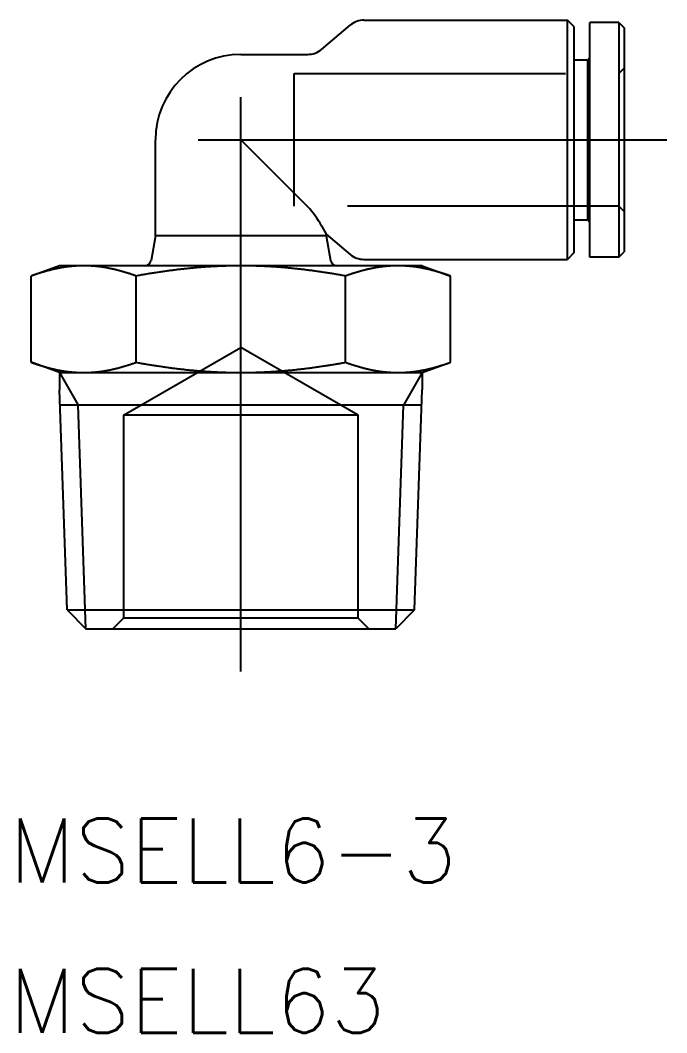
# Model space of a CAD drawing. Extents: x -10.3 to 54.6, y -18.9 to 30.5.
# Drawn here: x -10.33 to 19.95, y -18.92 to 28.5 of the extents above; entities that cross this region are included whole.
import ezdxf

# ---------------------------------------------------------------- set-up
doc = ezdxf.new("R2010")
doc.units = 0
doc.linetypes.add('CENTER', pattern=[50.8, 31.75, -6.35, 6.35, -6.35])
doc.linetypes.add('DASHED', pattern=[19.05, 12.7, -6.35])
doc.layers.get('0').update_dxf_attribs({"linetype": 'CONTINUOUS'})
doc.layers.add('CENTER', color=1, linetype='CENTER')
doc.styles.get("Standard").update_dxf_attribs({"font": 'txt.shx', "height": 3, "bigfont": 'bigfont.shx'})

msp = doc.modelspace()

# ---------------------------------------------------------------- linework, layer by layer
at = {"color": 7, "linetype": 'CONTINUOUS'}
for p, q in [((5.764968, 28.5), (15.3, 28.5)), ((15.3, 17.3), (15.3, 28.5)), ((15.6, 28.2), (15.3, 28.5)), ((3.779168, 27.135089), (5.120832, 28.264911)), ((15.6, 28.2), (15.6, 17.6)), ((16.35, 17.4), (16.35, 28.4)), ((17.7, 28.4), (16.35, 28.4)), ((17.7, 28.400003), (17.7, 17.399961)), ((17.7, 28.4), (17.95, 28.15)), ((17.95, 28.150002), (17.95, 17.649964)), ((0, 26.9), (3.135032, 26.9)), ((15.6, 26.65), (16.25, 26.65)), ((16.25, 26.65), (16.35, 26.75)), ((16.25, 19.15), (16.25, 26.65)), ((-4, 18.4), (-4, 22.9)), ((3.135032, 19.764968), (0, 22.9)), ((15.6, 19.15), (16.25, 19.15)), ((16.25, 19.15), (16.35, 19.05)), ((3.778766, 18.872606), (3.999582, 18.478713)), ((-4, 18.4), (-4.205846, 17.247263)), ((4, 18.4), (-4, 18.4)), ((4, 18.478947), (5.120832, 17.535089)), ((4, 18.4), (4, 18.478947)), ((4, 18.4), (4.205846, 17.247263)), ((15.6, 17.6), (15.3, 17.3)), ((17.7, 17.4), (17.95, 17.65)), ((5.764968, 17.3), (15.3, 17.3)), ((17.7, 17.4), (16.35, 17.4)), ((-8.5, 17), (-9.814955, 16.521396)), ((8.5, 17), (-8.5, 17)), ((8.5, 17), (9.814955, 16.521396)), ((-9.814955, 12.478604), (-9.814955, 16.521396)), ((-4.907477, 12.478604), (-4.907477, 16.521396)), ((4.907477, 12.478604), (4.907477, 16.521396)), ((9.814955, 12.478604), (9.814955, 16.521396)), ((-8.5, 12), (-9.814955, 12.478604)), ((8.5, 12), (9.814955, 12.478604)), ((-8.5, 12), (8.5, 12)), ((-8.5, 12), (-8.5, 11.189527)), ((8.5, 12), (8.5, 11.189527)), ((8.5, 12), (8.5, 11.189527)), ((-8.140227, 0.886974), (-8.5, 11.189527)), ((8.140227, 0.886974), (8.5, 11.189527)), ((8.475016, 10.474092), (-8.475016, 10.474092)), ((-8.140227, 0.886974), (8.140227, 0.886974)), ((-8.140227, 0.886974), (-7.253253, 0)), ((8.140227, 0.886974), (7.253253, 0)), ((-7.253253, 0), (7.253253, 0))]:
    msp.add_line(p, q, dxfattribs=at)
at = {"color": 3, "linetype": 'DASHED'}
for p, q in [((17.95, 26.25), (17.7, 26)), ((2.5, 26), (17.7, 26)), ((2.5, 19.8), (2.5, 26)), ((17.7, 19.8), (2.5, 19.8)), ((17.95, 19.55), (17.7, 19.8)), ((-5.5, 10), (0, 13.175426)), ((5.5, 10), (0, 13.175426)), ((5.5, 10), (-5.5, 10)), ((-5.5, 10), (-5.5, 0.5)), ((5.5, 0.5), (5.5, 10)), ((-5.5, 0.5), (-6, 0)), ((5.5, 0.5), (-5.5, 0.5)), ((6, 0), (5.5, 0.5))]:
    msp.add_line(p, q, dxfattribs=at)
at = {"color": 3, "linetype": 'CONTINUOUS'}
for p, q in [((-8.5, 12), (-7.619016, 10.474092)), ((8.5, 12), (7.619016, 10.474092)), ((-7.253253, 0), (-7.619016, 10.474092)), ((7.253253, 0), (7.619016, 10.474092))]:
    msp.add_line(p, q, dxfattribs=at)
at = {"color": 7}
for points in [[(-7.36122, 17, 0), (-7.38711, 16.9999, 0), (-7.41297, 16.9998, 0), (-7.43878, 16.9995, 0), (-7.46455, 16.9991, 0), (-7.49029, 16.9986, 0), (-7.51599, 16.9979, 0), (-7.54165, 16.9972, 0), (-7.56728, 16.9964, 0), (-7.59288, 16.9954, 0), (-7.61845, 16.9943, 0), (-7.64399, 16.9932, 0), (-7.6695, 16.9919, 0), (-7.69498, 16.9905, 0), (-7.72044, 16.989, 0), (-7.74587, 16.9874, 0), (-7.77128, 16.9856, 0), (-7.79667, 16.9838, 0), (-7.82204, 16.9819, 0), (-7.8474, 16.9798, 0), (-7.87273, 16.9777, 0), (-7.89805, 16.9754, 0), (-7.92336, 16.9731, 0), (-7.94865, 16.9706, 0), (-7.97393, 16.968, 0), (-7.99921, 16.9653, 0), (-8.02447, 16.9626, 0), (-8.04972, 16.9597, 0), (-8.07497, 16.9567, 0), (-8.10021, 16.9536, 0), (-8.12545, 16.9504, 0), (-8.15068, 16.9471, 0), (-8.17592, 16.9437, 0), (-8.20115, 16.9402, 0), (-8.22639, 16.9365, 0), (-8.25162, 16.9328, 0), (-8.27686, 16.929, 0), (-8.30211, 16.9251, 0), (-8.32736, 16.9211, 0), (-8.35262, 16.9169, 0), (-8.37788, 16.9127, 0), (-8.40316, 16.9084, 0), (-8.42845, 16.9039, 0), (-8.45374, 16.8994, 0), (-8.47905, 16.8948, 0), (-8.50438, 16.89, 0), (-8.52972, 16.8852, 0), (-8.55508, 16.8803, 0), (-8.58045, 16.8752, 0), (-8.60585, 16.8701, 0), (-8.63126, 16.8648, 0), (-8.6567, 16.8595, 0), (-8.68216, 16.854, 0), (-8.70764, 16.8485, 0), (-8.73315, 16.8428, 0), (-8.75868, 16.837, 0), (-8.78424, 16.8312, 0), (-8.80983, 16.8252, 0), (-8.83545, 16.8192, 0), (-8.8611, 16.813, 0), (-8.88678, 16.8067, 0), (-8.9125, 16.8004, 0), (-8.93825, 16.7939, 0), (-8.96403, 16.7873, 0), (-8.98985, 16.7806, 0), (-9.01571, 16.7738, 0), (-9.04161, 16.767, 0), (-9.06755, 16.76, 0), (-9.09353, 16.7529, 0), (-9.11955, 16.7457, 0), (-9.14562, 16.7384, 0), (-9.17173, 16.731, 0), (-9.19788, 16.7235, 0), (-9.22409, 16.7159, 0), (-9.25034, 16.7081, 0), (-9.27664, 16.7003, 0), (-9.30299, 16.6924, 0), (-9.3294, 16.6844, 0), (-9.35586, 16.6762, 0), (-9.38237, 16.668, 0), (-9.40893, 16.6596, 0), (-9.43556, 16.6512, 0), (-9.46224, 16.6426, 0), (-9.48898, 16.6339, 0), (-9.51579, 16.6252, 0), (-9.54265, 16.6163, 0), (-9.56958, 16.6073, 0), (-9.59657, 16.5982, 0), (-9.62362, 16.589, 0), (-9.65075, 16.5796, 0), (-9.67794, 16.5702, 0), (-9.7052, 16.5607, 0), (-9.73253, 16.551, 0), (-9.75993, 16.5413, 0), (-9.78741, 16.5314, 0), (-9.81495, 16.5214, 0)], [(-4.90748, 16.5214, 0), (-4.93503, 16.5314, 0), (-4.9625, 16.5413, 0), (-4.9899, 16.551, 0), (-5.01723, 16.5607, 0), (-5.04449, 16.5702, 0), (-5.07168, 16.5796, 0), (-5.09881, 16.589, 0), (-5.12586, 16.5982, 0), (-5.15286, 16.6073, 0), (-5.17978, 16.6163, 0), (-5.20665, 16.6252, 0), (-5.23345, 16.6339, 0), (-5.26019, 16.6426, 0), (-5.28687, 16.6512, 0), (-5.3135, 16.6596, 0), (-5.34006, 16.668, 0), (-5.36658, 16.6762, 0), (-5.39303, 16.6844, 0), (-5.41944, 16.6924, 0), (-5.44579, 16.7003, 0), (-5.47209, 16.7081, 0), (-5.49835, 16.7159, 0), (-5.52455, 16.7235, 0), (-5.55071, 16.731, 0), (-5.57682, 16.7384, 0), (-5.60288, 16.7457, 0), (-5.6289, 16.7529, 0), (-5.65488, 16.76, 0), (-5.68082, 16.767, 0), (-5.70672, 16.7738, 0), (-5.73258, 16.7806, 0), (-5.7584, 16.7873, 0), (-5.78418, 16.7939, 0), (-5.80993, 16.8004, 0), (-5.83565, 16.8067, 0), (-5.86133, 16.813, 0), (-5.88698, 16.8192, 0), (-5.9126, 16.8252, 0), (-5.93819, 16.8312, 0), (-5.96375, 16.837, 0), (-5.98928, 16.8428, 0), (-6.01479, 16.8485, 0), (-6.04027, 16.854, 0), (-6.06573, 16.8595, 0), (-6.09117, 16.8648, 0), (-6.11658, 16.8701, 0), (-6.14198, 16.8752, 0), (-6.16735, 16.8803, 0), (-6.19271, 16.8852, 0), (-6.21805, 16.89, 0), (-6.24338, 16.8948, 0), (-6.26869, 16.8994, 0), (-6.29399, 16.9039, 0), (-6.31927, 16.9084, 0), (-6.34455, 16.9127, 0), (-6.36981, 16.9169, 0), (-6.39507, 16.9211, 0), (-6.42032, 16.9251, 0), (-6.44557, 16.929, 0), (-6.47081, 16.9328, 0), (-6.49605, 16.9365, 0), (-6.52128, 16.9402, 0), (-6.54651, 16.9437, 0), (-6.57175, 16.9471, 0), (-6.59698, 16.9504, 0), (-6.62222, 16.9536, 0), (-6.64746, 16.9567, 0), (-6.67271, 16.9597, 0), (-6.69796, 16.9626, 0), (-6.72323, 16.9653, 0), (-6.7485, 16.968, 0), (-6.77378, 16.9706, 0), (-6.79907, 16.9731, 0), (-6.82438, 16.9754, 0), (-6.8497, 16.9777, 0), (-6.87503, 16.9798, 0), (-6.90039, 16.9819, 0), (-6.92576, 16.9838, 0), (-6.95115, 16.9856, 0), (-6.97656, 16.9874, 0), (-7.002, 16.989, 0), (-7.02745, 16.9905, 0), (-7.05294, 16.9919, 0), (-7.07845, 16.9932, 0), (-7.10398, 16.9943, 0), (-7.12955, 16.9954, 0), (-7.15515, 16.9964, 0), (-7.18078, 16.9972, 0), (-7.20644, 16.9979, 0), (-7.23214, 16.9986, 0), (-7.25788, 16.9991, 0), (-7.28365, 16.9995, 0), (-7.30946, 16.9998, 0), (-7.33532, 16.9999, 0), (-7.36122, 17, 0)], [(0, 17, 0), (-0.051795, 16.9999, 0), (-0.103504, 16.9998, 0), (-0.15513, 16.9995, 0), (-0.206678, 16.9991, 0), (-0.258149, 16.9986, 0), (-0.309547, 16.9979, 0), (-0.360874, 16.9972, 0), (-0.412134, 16.9964, 0), (-0.46333, 16.9954, 0), (-0.514464, 16.9943, 0), (-0.565539, 16.9932, 0), (-0.616559, 16.9919, 0), (-0.667525, 16.9905, 0), (-0.718441, 16.989, 0), (-0.76931, 16.9874, 0), (-0.820134, 16.9856, 0), (-0.870915, 16.9838, 0), (-0.921658, 16.9819, 0), (-0.972364, 16.9798, 0), (-1.02304, 16.9777, 0), (-1.07368, 16.9754, 0), (-1.12429, 16.9731, 0), (-1.17487, 16.9706, 0), (-1.22544, 16.968, 0), (-1.27598, 16.9653, 0), (-1.3265, 16.9626, 0), (-1.37701, 16.9597, 0), (-1.42751, 16.9567, 0), (-1.47799, 16.9536, 0), (-1.52847, 16.9504, 0), (-1.57894, 16.9471, 0), (-1.6294, 16.9437, 0), (-1.67987, 16.9402, 0), (-1.73034, 16.9365, 0), (-1.78081, 16.9328, 0), (-1.8313, 16.929, 0), (-1.88178, 16.9251, 0), (-1.93229, 16.9211, 0), (-1.9828, 16.9169, 0), (-2.03333, 16.9127, 0), (-2.08389, 16.9084, 0), (-2.13446, 16.9039, 0), (-2.18505, 16.8994, 0), (-2.23568, 16.8948, 0), (-2.28633, 16.89, 0), (-2.33701, 16.8852, 0), (-2.38773, 16.8803, 0), (-2.43848, 16.8752, 0), (-2.48927, 16.8701, 0), (-2.5401, 16.8648, 0), (-2.59097, 16.8595, 0), (-2.64189, 16.854, 0), (-2.69285, 16.8485, 0), (-2.74387, 16.8428, 0), (-2.79494, 16.837, 0), (-2.84606, 16.8312, 0), (-2.89724, 16.8252, 0), (-2.94847, 16.8192, 0), (-2.99977, 16.813, 0), (-3.05114, 16.8067, 0), (-3.10257, 16.8004, 0), (-3.15406, 16.7939, 0), (-3.20563, 16.7873, 0), (-3.25728, 16.7806, 0), (-3.30899, 16.7738, 0), (-3.36079, 16.767, 0), (-3.41267, 16.76, 0), (-3.46462, 16.7529, 0), (-3.51667, 16.7457, 0), (-3.5688, 16.7384, 0), (-3.62102, 16.731, 0), (-3.67333, 16.7235, 0), (-3.72574, 16.7159, 0), (-3.77825, 16.7081, 0), (-3.83085, 16.7003, 0), (-3.88355, 16.6924, 0), (-3.93636, 16.6844, 0), (-3.98928, 16.6762, 0), (-4.0423, 16.668, 0), (-4.09544, 16.6596, 0), (-4.14869, 16.6512, 0), (-4.20205, 16.6426, 0), (-4.25554, 16.6339, 0), (-4.30914, 16.6252, 0), (-4.36287, 16.6163, 0), (-4.41672, 16.6073, 0), (-4.4707, 16.5982, 0), (-4.52482, 16.589, 0), (-4.57906, 16.5796, 0), (-4.63344, 16.5702, 0), (-4.68796, 16.5607, 0), (-4.74262, 16.551, 0), (-4.79743, 16.5413, 0), (-4.85238, 16.5314, 0), (-4.90748, 16.5214, 0)], [(4.90748, 16.5214, 0), (4.85238, 16.5314, 0), (4.79743, 16.5413, 0), (4.74262, 16.551, 0), (4.68796, 16.5607, 0), (4.63344, 16.5702, 0), (4.57906, 16.5796, 0), (4.52482, 16.589, 0), (4.4707, 16.5982, 0), (4.41672, 16.6073, 0), (4.36287, 16.6163, 0), (4.30914, 16.6252, 0), (4.25554, 16.6339, 0), (4.20205, 16.6426, 0), (4.14869, 16.6512, 0), (4.09544, 16.6596, 0), (4.0423, 16.668, 0), (3.98928, 16.6762, 0), (3.93636, 16.6844, 0), (3.88355, 16.6924, 0), (3.83085, 16.7003, 0), (3.77825, 16.7081, 0), (3.72574, 16.7159, 0), (3.67333, 16.7235, 0), (3.62102, 16.731, 0), (3.5688, 16.7384, 0), (3.51667, 16.7457, 0), (3.46462, 16.7529, 0), (3.41267, 16.76, 0), (3.36079, 16.767, 0), (3.30899, 16.7738, 0), (3.25728, 16.7806, 0), (3.20563, 16.7873, 0), (3.15406, 16.7939, 0), (3.10257, 16.8004, 0), (3.05114, 16.8067, 0), (2.99977, 16.813, 0), (2.94847, 16.8192, 0), (2.89724, 16.8252, 0), (2.84606, 16.8312, 0), (2.79494, 16.837, 0), (2.74387, 16.8428, 0), (2.69285, 16.8485, 0), (2.64189, 16.854, 0), (2.59097, 16.8595, 0), (2.5401, 16.8648, 0), (2.48927, 16.8701, 0), (2.43848, 16.8752, 0), (2.38773, 16.8803, 0), (2.33701, 16.8852, 0), (2.28633, 16.89, 0), (2.23568, 16.8948, 0), (2.18505, 16.8994, 0), (2.13446, 16.9039, 0), (2.08389, 16.9084, 0), (2.03333, 16.9127, 0), (1.9828, 16.9169, 0), (1.93229, 16.9211, 0), (1.88178, 16.9251, 0), (1.8313, 16.929, 0), (1.78081, 16.9328, 0), (1.73034, 16.9365, 0), (1.67987, 16.9402, 0), (1.6294, 16.9437, 0), (1.57894, 16.9471, 0), (1.52847, 16.9504, 0), (1.47799, 16.9536, 0), (1.42751, 16.9567, 0), (1.37701, 16.9597, 0), (1.3265, 16.9626, 0), (1.27598, 16.9653, 0), (1.22544, 16.968, 0), (1.17487, 16.9706, 0), (1.12429, 16.9731, 0), (1.07368, 16.9754, 0), (1.02304, 16.9777, 0), (0.972364, 16.9798, 0), (0.921658, 16.9819, 0), (0.870915, 16.9838, 0), (0.820134, 16.9856, 0), (0.76931, 16.9874, 0), (0.718441, 16.989, 0), (0.667525, 16.9905, 0), (0.616559, 16.9919, 0), (0.565539, 16.9932, 0), (0.514464, 16.9943, 0), (0.46333, 16.9954, 0), (0.412134, 16.9964, 0), (0.360874, 16.9972, 0), (0.309547, 16.9979, 0), (0.258149, 16.9986, 0), (0.206678, 16.9991, 0), (0.15513, 16.9995, 0), (0.103504, 16.9998, 0), (0.051795, 16.9999, 0), (0, 17, 0)], [(7.36122, 17, 0), (7.33532, 16.9999, 0), (7.30946, 16.9998, 0), (7.28365, 16.9995, 0), (7.25788, 16.9991, 0), (7.23214, 16.9986, 0), (7.20644, 16.9979, 0), (7.18078, 16.9972, 0), (7.15515, 16.9964, 0), (7.12955, 16.9954, 0), (7.10398, 16.9943, 0), (7.07845, 16.9932, 0), (7.05294, 16.9919, 0), (7.02745, 16.9905, 0), (7.002, 16.989, 0), (6.97656, 16.9874, 0), (6.95115, 16.9856, 0), (6.92576, 16.9838, 0), (6.90039, 16.9819, 0), (6.87503, 16.9798, 0), (6.8497, 16.9777, 0), (6.82438, 16.9754, 0), (6.79907, 16.9731, 0), (6.77378, 16.9706, 0), (6.7485, 16.968, 0), (6.72323, 16.9653, 0), (6.69796, 16.9626, 0), (6.67271, 16.9597, 0), (6.64746, 16.9567, 0), (6.62222, 16.9536, 0), (6.59698, 16.9504, 0), (6.57175, 16.9471, 0), (6.54651, 16.9437, 0), (6.52128, 16.9402, 0), (6.49605, 16.9365, 0), (6.47081, 16.9328, 0), (6.44557, 16.929, 0), (6.42032, 16.9251, 0), (6.39507, 16.9211, 0), (6.36981, 16.9169, 0), (6.34455, 16.9127, 0), (6.31927, 16.9084, 0), (6.29399, 16.9039, 0), (6.26869, 16.8994, 0), (6.24338, 16.8948, 0), (6.21805, 16.89, 0), (6.19271, 16.8852, 0), (6.16735, 16.8803, 0), (6.14198, 16.8752, 0), (6.11658, 16.8701, 0), (6.09117, 16.8648, 0), (6.06573, 16.8595, 0), (6.04027, 16.854, 0), (6.01479, 16.8485, 0), (5.98928, 16.8428, 0), (5.96375, 16.837, 0), (5.93819, 16.8312, 0), (5.9126, 16.8252, 0), (5.88698, 16.8192, 0), (5.86133, 16.813, 0), (5.83565, 16.8067, 0), (5.80993, 16.8004, 0), (5.78418, 16.7939, 0), (5.7584, 16.7873, 0), (5.73258, 16.7806, 0), (5.70672, 16.7738, 0), (5.68082, 16.767, 0), (5.65488, 16.76, 0), (5.6289, 16.7529, 0), (5.60288, 16.7457, 0), (5.57682, 16.7384, 0), (5.55071, 16.731, 0), (5.52455, 16.7235, 0), (5.49835, 16.7159, 0), (5.47209, 16.7081, 0), (5.44579, 16.7003, 0), (5.41944, 16.6924, 0), (5.39303, 16.6844, 0), (5.36658, 16.6762, 0), (5.34006, 16.668, 0), (5.3135, 16.6596, 0), (5.28687, 16.6512, 0), (5.26019, 16.6426, 0), (5.23345, 16.6339, 0), (5.20665, 16.6252, 0), (5.17978, 16.6163, 0), (5.15286, 16.6073, 0), (5.12586, 16.5982, 0), (5.09881, 16.589, 0), (5.07168, 16.5796, 0), (5.04449, 16.5702, 0), (5.01723, 16.5607, 0), (4.9899, 16.551, 0), (4.9625, 16.5413, 0), (4.93503, 16.5314, 0), (4.90748, 16.5214, 0)], [(9.81495, 16.5214, 0), (9.78741, 16.5314, 0), (9.75993, 16.5413, 0), (9.73253, 16.551, 0), (9.7052, 16.5607, 0), (9.67794, 16.5702, 0), (9.65075, 16.5796, 0), (9.62362, 16.589, 0), (9.59657, 16.5982, 0), (9.56958, 16.6073, 0), (9.54265, 16.6163, 0), (9.51579, 16.6252, 0), (9.48898, 16.6339, 0), (9.46224, 16.6426, 0), (9.43556, 16.6512, 0), (9.40893, 16.6596, 0), (9.38237, 16.668, 0), (9.35586, 16.6762, 0), (9.3294, 16.6844, 0), (9.30299, 16.6924, 0), (9.27664, 16.7003, 0), (9.25034, 16.7081, 0), (9.22409, 16.7159, 0), (9.19788, 16.7235, 0), (9.17173, 16.731, 0), (9.14562, 16.7384, 0), (9.11955, 16.7457, 0), (9.09353, 16.7529, 0), (9.06755, 16.76, 0), (9.04161, 16.767, 0), (9.01571, 16.7738, 0), (8.98985, 16.7806, 0), (8.96403, 16.7873, 0), (8.93825, 16.7939, 0), (8.9125, 16.8004, 0), (8.88678, 16.8067, 0), (8.8611, 16.813, 0), (8.83545, 16.8192, 0), (8.80983, 16.8252, 0), (8.78424, 16.8312, 0), (8.75868, 16.837, 0), (8.73315, 16.8428, 0), (8.70764, 16.8485, 0), (8.68216, 16.854, 0), (8.6567, 16.8595, 0), (8.63126, 16.8648, 0), (8.60585, 16.8701, 0), (8.58045, 16.8752, 0), (8.55508, 16.8803, 0), (8.52972, 16.8852, 0), (8.50438, 16.89, 0), (8.47905, 16.8948, 0), (8.45374, 16.8994, 0), (8.42845, 16.9039, 0), (8.40316, 16.9084, 0), (8.37788, 16.9127, 0), (8.35262, 16.9169, 0), (8.32736, 16.9211, 0), (8.30211, 16.9251, 0), (8.27686, 16.929, 0), (8.25162, 16.9328, 0), (8.22639, 16.9365, 0), (8.20115, 16.9402, 0), (8.17592, 16.9437, 0), (8.15068, 16.9471, 0), (8.12545, 16.9504, 0), (8.10021, 16.9536, 0), (8.07497, 16.9567, 0), (8.04972, 16.9597, 0), (8.02447, 16.9626, 0), (7.99921, 16.9653, 0), (7.97393, 16.968, 0), (7.94865, 16.9706, 0), (7.92336, 16.9731, 0), (7.89805, 16.9754, 0), (7.87273, 16.9777, 0), (7.8474, 16.9798, 0), (7.82204, 16.9819, 0), (7.79667, 16.9838, 0), (7.77128, 16.9856, 0), (7.74587, 16.9874, 0), (7.72044, 16.989, 0), (7.69498, 16.9905, 0), (7.6695, 16.9919, 0), (7.64399, 16.9932, 0), (7.61845, 16.9943, 0), (7.59288, 16.9954, 0), (7.56728, 16.9964, 0), (7.54165, 16.9972, 0), (7.51599, 16.9979, 0), (7.49029, 16.9986, 0), (7.46455, 16.9991, 0), (7.43878, 16.9995, 0), (7.41297, 16.9998, 0), (7.38711, 16.9999, 0), (7.36122, 17, 0)], [(-9.81495, 12.4786, 0), (-9.78734, 12.4686, 0), (-9.7598, 12.4587, 0), (-9.73233, 12.4489, 0), (-9.70494, 12.4392, 0), (-9.67761, 12.4297, 0), (-9.65036, 12.4202, 0), (-9.62318, 12.4109, 0), (-9.59607, 12.4017, 0), (-9.56903, 12.3925, 0), (-9.54205, 12.3835, 0), (-9.51513, 12.3746, 0), (-9.48828, 12.3658, 0), (-9.46149, 12.3572, 0), (-9.43476, 12.3486, 0), (-9.40809, 12.3401, 0), (-9.38148, 12.3318, 0), (-9.35493, 12.3235, 0), (-9.32843, 12.3153, 0), (-9.30199, 12.3073, 0), (-9.2756, 12.2994, 0), (-9.24926, 12.2915, 0), (-9.22298, 12.2838, 0), (-9.19674, 12.2762, 0), (-9.17055, 12.2687, 0), (-9.14441, 12.2613, 0), (-9.11832, 12.254, 0), (-9.09227, 12.2468, 0), (-9.06627, 12.2397, 0), (-9.0403, 12.2327, 0), (-9.01438, 12.2258, 0), (-8.9885, 12.219, 0), (-8.96266, 12.2123, 0), (-8.93686, 12.2058, 0), (-8.91109, 12.1993, 0), (-8.88536, 12.1929, 0), (-8.85967, 12.1867, 0), (-8.834, 12.1805, 0), (-8.80837, 12.1744, 0), (-8.78277, 12.1685, 0), (-8.7572, 12.1626, 0), (-8.73166, 12.1569, 0), (-8.70615, 12.1512, 0), (-8.68066, 12.1457, 0), (-8.6552, 12.1402, 0), (-8.62976, 12.1349, 0), (-8.60434, 12.1296, 0), (-8.57895, 12.1245, 0), (-8.55357, 12.1194, 0), (-8.52822, 12.1145, 0), (-8.50288, 12.1097, 0), (-8.47756, 12.1049, 0), (-8.45225, 12.1003, 0), (-8.42696, 12.0958, 0), (-8.40168, 12.0914, 0), (-8.37642, 12.087, 0), (-8.35116, 12.0828, 0), (-8.32592, 12.0787, 0), (-8.30068, 12.0747, 0), (-8.27545, 12.0708, 0), (-8.25023, 12.067, 0), (-8.22501, 12.0633, 0), (-8.19979, 12.0596, 0), (-8.17458, 12.0561, 0), (-8.14937, 12.0527, 0), (-8.12415, 12.0495, 0), (-8.09894, 12.0463, 0), (-8.07372, 12.0432, 0), (-8.0485, 12.0402, 0), (-8.02327, 12.0373, 0), (-7.99804, 12.0345, 0), (-7.9728, 12.0319, 0), (-7.94755, 12.0293, 0), (-7.92229, 12.0268, 0), (-7.89702, 12.0245, 0), (-7.87173, 12.0222, 0), (-7.84643, 12.0201, 0), (-7.82112, 12.0181, 0), (-7.79579, 12.0161, 0), (-7.77044, 12.0143, 0), (-7.74507, 12.0126, 0), (-7.71968, 12.011, 0), (-7.69426, 12.0095, 0), (-7.66883, 12.0081, 0), (-7.64336, 12.0068, 0), (-7.61788, 12.0056, 0), (-7.59236, 12.0046, 0), (-7.56681, 12.0036, 0), (-7.54124, 12.0028, 0), (-7.51563, 12.002, 0), (-7.48999, 12.0014, 0), (-7.46431, 12.0009, 0), (-7.43859, 12.0005, 0), (-7.41284, 12.0002, 0), (-7.38705, 12.0001, 0), (-7.36122, 12, 0)], [(-7.36122, 12, 0), (-7.33538, 12.0001, 0), (-7.30959, 12.0002, 0), (-7.28384, 12.0005, 0), (-7.25812, 12.0009, 0), (-7.23245, 12.0014, 0), (-7.2068, 12.002, 0), (-7.18119, 12.0028, 0), (-7.15562, 12.0036, 0), (-7.13007, 12.0046, 0), (-7.10456, 12.0056, 0), (-7.07907, 12.0068, 0), (-7.0536, 12.0081, 0), (-7.02817, 12.0095, 0), (-7.00275, 12.011, 0), (-6.97736, 12.0126, 0), (-6.95199, 12.0143, 0), (-6.92664, 12.0161, 0), (-6.90131, 12.0181, 0), (-6.876, 12.0201, 0), (-6.8507, 12.0222, 0), (-6.82541, 12.0245, 0), (-6.80014, 12.0268, 0), (-6.77488, 12.0293, 0), (-6.74963, 12.0319, 0), (-6.72439, 12.0345, 0), (-6.69916, 12.0373, 0), (-6.67393, 12.0402, 0), (-6.64871, 12.0432, 0), (-6.62349, 12.0463, 0), (-6.59828, 12.0495, 0), (-6.57307, 12.0527, 0), (-6.54785, 12.0561, 0), (-6.52264, 12.0596, 0), (-6.49742, 12.0633, 0), (-6.4722, 12.067, 0), (-6.44698, 12.0708, 0), (-6.42175, 12.0747, 0), (-6.39651, 12.0787, 0), (-6.37127, 12.0828, 0), (-6.34601, 12.087, 0), (-6.32075, 12.0914, 0), (-6.29547, 12.0958, 0), (-6.27018, 12.1003, 0), (-6.24487, 12.1049, 0), (-6.21955, 12.1097, 0), (-6.19422, 12.1145, 0), (-6.16886, 12.1194, 0), (-6.14349, 12.1245, 0), (-6.11809, 12.1296, 0), (-6.09267, 12.1349, 0), (-6.06724, 12.1402, 0), (-6.04177, 12.1457, 0), (-6.01628, 12.1512, 0), (-5.99077, 12.1569, 0), (-5.96523, 12.1626, 0), (-5.93966, 12.1685, 0), (-5.91406, 12.1744, 0), (-5.88843, 12.1805, 0), (-5.86277, 12.1867, 0), (-5.83707, 12.1929, 0), (-5.81134, 12.1993, 0), (-5.78557, 12.2058, 0), (-5.75977, 12.2123, 0), (-5.73393, 12.219, 0), (-5.70805, 12.2258, 0), (-5.68213, 12.2327, 0), (-5.65617, 12.2397, 0), (-5.63016, 12.2468, 0), (-5.60411, 12.254, 0), (-5.57802, 12.2613, 0), (-5.55188, 12.2687, 0), (-5.52569, 12.2762, 0), (-5.49946, 12.2838, 0), (-5.47317, 12.2915, 0), (-5.44683, 12.2994, 0), (-5.42044, 12.3073, 0), (-5.394, 12.3153, 0), (-5.3675, 12.3235, 0), (-5.34095, 12.3318, 0), (-5.31434, 12.3401, 0), (-5.28767, 12.3486, 0), (-5.26094, 12.3572, 0), (-5.23415, 12.3658, 0), (-5.2073, 12.3746, 0), (-5.18038, 12.3835, 0), (-5.15341, 12.3925, 0), (-5.12636, 12.4017, 0), (-5.09925, 12.4109, 0), (-5.07207, 12.4202, 0), (-5.04482, 12.4297, 0), (-5.0175, 12.4392, 0), (-4.9901, 12.4489, 0), (-4.96264, 12.4587, 0), (-4.93509, 12.4686, 0), (-4.90748, 12.4786, 0)], [(-4.90748, 12.4786, 0), (-4.85224, 12.4686, 0), (-4.79716, 12.4587, 0), (-4.74223, 12.4489, 0), (-4.68744, 12.4392, 0), (-4.6328, 12.4297, 0), (-4.5783, 12.4202, 0), (-4.52394, 12.4109, 0), (-4.46971, 12.4017, 0), (-4.41562, 12.3925, 0), (-4.36166, 12.3835, 0), (-4.30783, 12.3746, 0), (-4.25413, 12.3658, 0), (-4.20055, 12.3572, 0), (-4.14709, 12.3486, 0), (-4.09375, 12.3401, 0), (-4.04053, 12.3318, 0), (-3.98743, 12.3235, 0), (-3.93443, 12.3153, 0), (-3.88155, 12.3073, 0), (-3.82877, 12.2994, 0), (-3.77609, 12.2915, 0), (-3.72352, 12.2838, 0), (-3.67105, 12.2762, 0), (-3.61867, 12.2687, 0), (-3.56639, 12.2613, 0), (-3.51421, 12.254, 0), (-3.46211, 12.2468, 0), (-3.4101, 12.2397, 0), (-3.35817, 12.2327, 0), (-3.30633, 12.2258, 0), (-3.25457, 12.219, 0), (-3.20289, 12.2123, 0), (-3.15129, 12.2058, 0), (-3.09975, 12.1993, 0), (-3.04829, 12.1929, 0), (-2.9969, 12.1867, 0), (-2.94557, 12.1805, 0), (-2.89431, 12.1744, 0), (-2.84311, 12.1685, 0), (-2.79197, 12.1626, 0), (-2.74089, 12.1569, 0), (-2.68986, 12.1512, 0), (-2.63889, 12.1457, 0), (-2.58796, 12.1402, 0), (-2.53708, 12.1349, 0), (-2.48625, 12.1296, 0), (-2.43546, 12.1245, 0), (-2.38471, 12.1194, 0), (-2.334, 12.1145, 0), (-2.28333, 12.1097, 0), (-2.23268, 12.1049, 0), (-2.18207, 12.1003, 0), (-2.13149, 12.0958, 0), (-2.08094, 12.0914, 0), (-2.03041, 12.087, 0), (-1.9799, 12.0828, 0), (-1.9294, 12.0787, 0), (-1.87893, 12.0747, 0), (-1.82847, 12.0708, 0), (-1.77802, 12.067, 0), (-1.72758, 12.0633, 0), (-1.67715, 12.0596, 0), (-1.62673, 12.0561, 0), (-1.5763, 12.0527, 0), (-1.52587, 12.0495, 0), (-1.47545, 12.0463, 0), (-1.42501, 12.0432, 0), (-1.37457, 12.0402, 0), (-1.32412, 12.0373, 0), (-1.27365, 12.0345, 0), (-1.22317, 12.0319, 0), (-1.17267, 12.0293, 0), (-1.12215, 12.0268, 0), (-1.07161, 12.0245, 0), (-1.02104, 12.0222, 0), (-0.970437, 12.0201, 0), (-0.919807, 12.0181, 0), (-0.869143, 12.0161, 0), (-0.818443, 12.0143, 0), (-0.767704, 12.0126, 0), (-0.716922, 12.011, 0), (-0.666096, 12.0095, 0), (-0.615222, 12.0081, 0), (-0.564298, 12.0068, 0), (-0.513321, 12.0056, 0), (-0.462288, 12.0046, 0), (-0.411196, 12.0036, 0), (-0.360043, 12.0028, 0), (-0.308825, 12.002, 0), (-0.25754, 12.0014, 0), (-0.206184, 12.0009, 0), (-0.154756, 12.0005, 0), (-0.103251, 12.0002, 0), (-0.051666, 12.0001, 0), (0, 12, 0)], [(0, 12, 0), (0.051666, 12.0001, 0), (0.103251, 12.0002, 0), (0.154756, 12.0005, 0), (0.206184, 12.0009, 0), (0.25754, 12.0014, 0), (0.308825, 12.002, 0), (0.360043, 12.0028, 0), (0.411196, 12.0036, 0), (0.462288, 12.0046, 0), (0.513321, 12.0056, 0), (0.564298, 12.0068, 0), (0.615222, 12.0081, 0), (0.666096, 12.0095, 0), (0.716922, 12.011, 0), (0.767704, 12.0126, 0), (0.818443, 12.0143, 0), (0.869143, 12.0161, 0), (0.919807, 12.0181, 0), (0.970437, 12.0201, 0), (1.02104, 12.0222, 0), (1.07161, 12.0245, 0), (1.12215, 12.0268, 0), (1.17267, 12.0293, 0), (1.22317, 12.0319, 0), (1.27365, 12.0345, 0), (1.32412, 12.0373, 0), (1.37457, 12.0402, 0), (1.42501, 12.0432, 0), (1.47545, 12.0463, 0), (1.52587, 12.0495, 0), (1.5763, 12.0527, 0), (1.62673, 12.0561, 0), (1.67715, 12.0596, 0), (1.72758, 12.0633, 0), (1.77802, 12.067, 0), (1.82847, 12.0708, 0), (1.87893, 12.0747, 0), (1.9294, 12.0787, 0), (1.9799, 12.0828, 0), (2.03041, 12.087, 0), (2.08094, 12.0914, 0), (2.13149, 12.0958, 0), (2.18207, 12.1003, 0), (2.23268, 12.1049, 0), (2.28333, 12.1097, 0), (2.334, 12.1145, 0), (2.38471, 12.1194, 0), (2.43546, 12.1245, 0), (2.48625, 12.1296, 0), (2.53708, 12.1349, 0), (2.58796, 12.1402, 0), (2.63889, 12.1457, 0), (2.68986, 12.1512, 0), (2.74089, 12.1569, 0), (2.79197, 12.1626, 0), (2.84311, 12.1685, 0), (2.89431, 12.1744, 0), (2.94557, 12.1805, 0), (2.9969, 12.1867, 0), (3.04829, 12.1929, 0), (3.09975, 12.1993, 0), (3.15129, 12.2058, 0), (3.20289, 12.2123, 0), (3.25457, 12.219, 0), (3.30633, 12.2258, 0), (3.35817, 12.2327, 0), (3.4101, 12.2397, 0), (3.46211, 12.2468, 0), (3.51421, 12.254, 0), (3.56639, 12.2613, 0), (3.61867, 12.2687, 0), (3.67105, 12.2762, 0), (3.72352, 12.2838, 0), (3.77609, 12.2915, 0), (3.82877, 12.2994, 0), (3.88155, 12.3073, 0), (3.93443, 12.3153, 0), (3.98743, 12.3235, 0), (4.04053, 12.3318, 0), (4.09375, 12.3401, 0), (4.14709, 12.3486, 0), (4.20055, 12.3572, 0), (4.25413, 12.3658, 0), (4.30783, 12.3746, 0), (4.36166, 12.3835, 0), (4.41562, 12.3925, 0), (4.46971, 12.4017, 0), (4.52394, 12.4109, 0), (4.5783, 12.4202, 0), (4.6328, 12.4297, 0), (4.68744, 12.4392, 0), (4.74223, 12.4489, 0), (4.79716, 12.4587, 0), (4.85224, 12.4686, 0), (4.90748, 12.4786, 0)], [(4.90748, 12.4786, 0), (4.93509, 12.4686, 0), (4.96264, 12.4587, 0), (4.9901, 12.4489, 0), (5.0175, 12.4392, 0), (5.04482, 12.4297, 0), (5.07207, 12.4202, 0), (5.09925, 12.4109, 0), (5.12636, 12.4017, 0), (5.15341, 12.3925, 0), (5.18038, 12.3835, 0), (5.2073, 12.3746, 0), (5.23415, 12.3658, 0), (5.26094, 12.3572, 0), (5.28767, 12.3486, 0), (5.31434, 12.3401, 0), (5.34095, 12.3318, 0), (5.3675, 12.3235, 0), (5.394, 12.3153, 0), (5.42044, 12.3073, 0), (5.44683, 12.2994, 0), (5.47317, 12.2915, 0), (5.49946, 12.2838, 0), (5.52569, 12.2762, 0), (5.55188, 12.2687, 0), (5.57802, 12.2613, 0), (5.60411, 12.254, 0), (5.63016, 12.2468, 0), (5.65617, 12.2397, 0), (5.68213, 12.2327, 0), (5.70805, 12.2258, 0), (5.73393, 12.219, 0), (5.75977, 12.2123, 0), (5.78557, 12.2058, 0), (5.81134, 12.1993, 0), (5.83707, 12.1929, 0), (5.86277, 12.1867, 0), (5.88843, 12.1805, 0), (5.91406, 12.1744, 0), (5.93966, 12.1685, 0), (5.96523, 12.1626, 0), (5.99077, 12.1569, 0), (6.01628, 12.1512, 0), (6.04177, 12.1457, 0), (6.06724, 12.1402, 0), (6.09267, 12.1349, 0), (6.11809, 12.1296, 0), (6.14349, 12.1245, 0), (6.16886, 12.1194, 0), (6.19422, 12.1145, 0), (6.21955, 12.1097, 0), (6.24487, 12.1049, 0), (6.27018, 12.1003, 0), (6.29547, 12.0958, 0), (6.32075, 12.0914, 0), (6.34601, 12.087, 0), (6.37127, 12.0828, 0), (6.39651, 12.0787, 0), (6.42175, 12.0747, 0), (6.44698, 12.0708, 0), (6.4722, 12.067, 0), (6.49742, 12.0633, 0), (6.52264, 12.0596, 0), (6.54785, 12.0561, 0), (6.57307, 12.0527, 0), (6.59828, 12.0495, 0), (6.62349, 12.0463, 0), (6.64871, 12.0432, 0), (6.67393, 12.0402, 0), (6.69916, 12.0373, 0), (6.72439, 12.0345, 0), (6.74963, 12.0319, 0), (6.77488, 12.0293, 0), (6.80014, 12.0268, 0), (6.82541, 12.0245, 0), (6.8507, 12.0222, 0), (6.876, 12.0201, 0), (6.90131, 12.0181, 0), (6.92664, 12.0161, 0), (6.95199, 12.0143, 0), (6.97736, 12.0126, 0), (7.00275, 12.011, 0), (7.02817, 12.0095, 0), (7.0536, 12.0081, 0), (7.07907, 12.0068, 0), (7.10456, 12.0056, 0), (7.13007, 12.0046, 0), (7.15562, 12.0036, 0), (7.18119, 12.0028, 0), (7.2068, 12.002, 0), (7.23245, 12.0014, 0), (7.25812, 12.0009, 0), (7.28384, 12.0005, 0), (7.30959, 12.0002, 0), (7.33538, 12.0001, 0), (7.36122, 12, 0)], [(7.36122, 12, 0), (7.38705, 12.0001, 0), (7.41284, 12.0002, 0), (7.43859, 12.0005, 0), (7.46431, 12.0009, 0), (7.48999, 12.0014, 0), (7.51563, 12.002, 0), (7.54124, 12.0028, 0), (7.56681, 12.0036, 0), (7.59236, 12.0046, 0), (7.61788, 12.0056, 0), (7.64336, 12.0068, 0), (7.66883, 12.0081, 0), (7.69426, 12.0095, 0), (7.71968, 12.011, 0), (7.74507, 12.0126, 0), (7.77044, 12.0143, 0), (7.79579, 12.0161, 0), (7.82112, 12.0181, 0), (7.84643, 12.0201, 0), (7.87173, 12.0222, 0), (7.89702, 12.0245, 0), (7.92229, 12.0268, 0), (7.94755, 12.0293, 0), (7.9728, 12.0319, 0), (7.99804, 12.0345, 0), (8.02327, 12.0373, 0), (8.0485, 12.0402, 0), (8.07372, 12.0432, 0), (8.09894, 12.0463, 0), (8.12415, 12.0495, 0), (8.14937, 12.0527, 0), (8.17458, 12.0561, 0), (8.19979, 12.0596, 0), (8.22501, 12.0633, 0), (8.25023, 12.067, 0), (8.27545, 12.0708, 0), (8.30068, 12.0747, 0), (8.32592, 12.0787, 0), (8.35116, 12.0828, 0), (8.37642, 12.087, 0), (8.40168, 12.0914, 0), (8.42696, 12.0958, 0), (8.45225, 12.1003, 0), (8.47756, 12.1049, 0), (8.50288, 12.1097, 0), (8.52822, 12.1145, 0), (8.55357, 12.1194, 0), (8.57895, 12.1245, 0), (8.60434, 12.1296, 0), (8.62976, 12.1349, 0), (8.6552, 12.1402, 0), (8.68066, 12.1457, 0), (8.70615, 12.1512, 0), (8.73166, 12.1569, 0), (8.7572, 12.1626, 0), (8.78277, 12.1685, 0), (8.80837, 12.1744, 0), (8.834, 12.1805, 0), (8.85967, 12.1867, 0), (8.88536, 12.1929, 0), (8.91109, 12.1993, 0), (8.93686, 12.2058, 0), (8.96266, 12.2123, 0), (8.9885, 12.219, 0), (9.01438, 12.2258, 0), (9.0403, 12.2327, 0), (9.06627, 12.2397, 0), (9.09227, 12.2468, 0), (9.11832, 12.254, 0), (9.14441, 12.2613, 0), (9.17055, 12.2687, 0), (9.19674, 12.2762, 0), (9.22298, 12.2838, 0), (9.24926, 12.2915, 0), (9.2756, 12.2994, 0), (9.30199, 12.3073, 0), (9.32843, 12.3153, 0), (9.35493, 12.3235, 0), (9.38148, 12.3318, 0), (9.40809, 12.3401, 0), (9.43476, 12.3486, 0), (9.46149, 12.3572, 0), (9.48828, 12.3658, 0), (9.51513, 12.3746, 0), (9.54205, 12.3835, 0), (9.56903, 12.3925, 0), (9.59607, 12.4017, 0), (9.62318, 12.4109, 0), (9.65036, 12.4202, 0), (9.67761, 12.4297, 0), (9.70494, 12.4392, 0), (9.73233, 12.4489, 0), (9.7598, 12.4587, 0), (9.78734, 12.4686, 0), (9.81495, 12.4786, 0)]]:
    msp.add_polyline3d(points, dxfattribs=at)
at = {"color": 7, "linetype": 'CONTINUOUS'}
for centre, radius, start, end in [((5.764968, 27.5), 1, 90, 130.1009075), ((3.135032, 27.9), 1, 270, 310.1009075), ((0, 22.9), 4, 90, 180), ((0.098532, 16.893963), 4.178876, 28.2643807, 43.3953035), ((-4.501174, 17.3), 0.3, 270, 349.8753283), ((4.501174, 17.3), 0.3, 190.1246717, 270), ((5.764968, 18.3), 1, 229.8990925, 270)]:
    msp.add_arc(centre, radius, start, end, dxfattribs=at)
at = {"layer": 'CENTER', "color": 1, "linetype": 'CENTER'}
for p, q in [((0, -2), (0, 24.9)), ((-2, 22.900002), (19.95, 22.899981))]:
    msp.add_line(p, q, dxfattribs=at)

# ---------------------------------------------------------------- texts
at = {"color": 7, "linetype": 'CONTINUOUS'}
for s, p in [('MSELL6-3', (-10.846176, -11.887214)), ('MSELL63', (-10.846176, -18.920558))]:
    msp.add_text(s, height=3, dxfattribs=at).set_placement(p)

doc.saveas('drawing.dxf')
